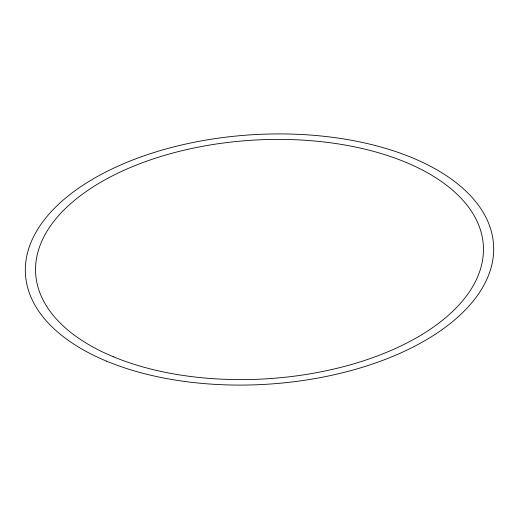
<?xml version="1.0" encoding="UTF-8"?>
<svg xmlns="http://www.w3.org/2000/svg" width="519" height="519" viewBox="0 0 519 519"><rect width="100%" height="100%" fill="white"/><g stroke="black" fill="none" stroke-linecap="round" stroke-linejoin="round"><path stroke-width="0.78" d="M106.544 361.146A234.517 124.969 -3.6 0 0 489.553 272.553A234.517 124.969 -3.6 0 0 182.409 144.801A234.517 124.969 -3.6 0 0 106.544 361.146M113.213 356.709A224.286 119.519 -3.6 0 0 479.517 271.982A224.286 119.519 -3.6 0 0 185.77 149.803A224.286 119.519 -3.6 0 0 113.213 356.709"/></g></svg>
